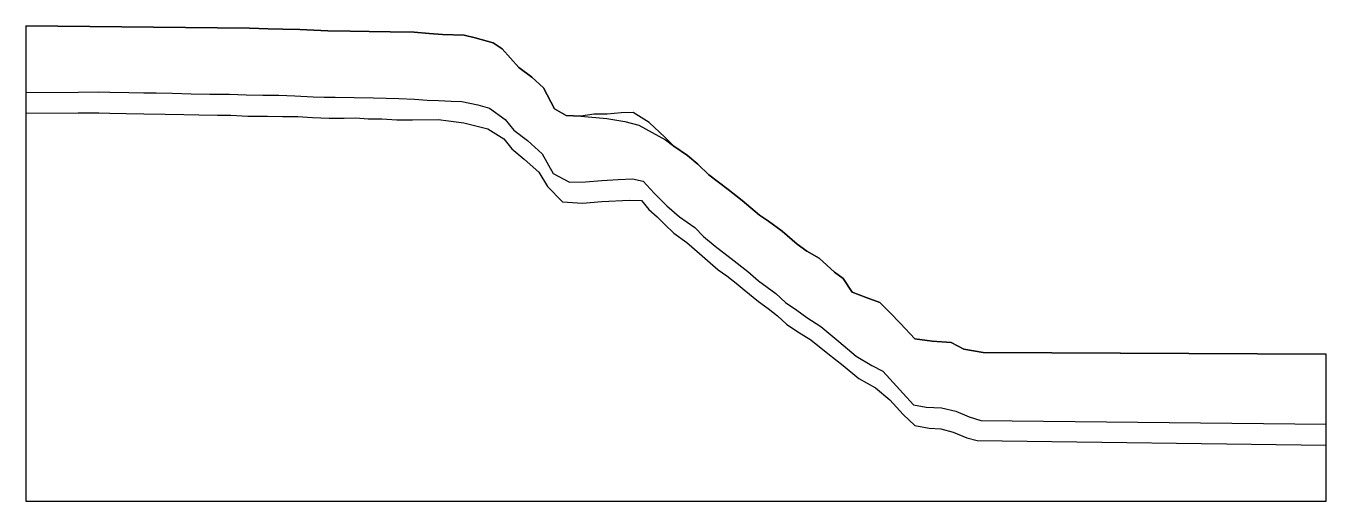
# Model space of a CAD drawing. Extents: x 0 to 186, y -1 to 67.
import ezdxf

# ---------------------------------------------------------------- set-up
doc = ezdxf.new("R2010")
doc.units = 0

msp = doc.modelspace()

# ---------------------------------------------------------------- linework, layer by layer
at = {"layer": 'EXTERNAL', "color": 6}
msp.add_lwpolyline([(186, -1), (186, 7), (186, 10), (186, 20), (136.95, 20.27), (134.18, 20.76), (132.38, 21.69), (129.65, 21.9), (127.16, 22.23), (125.12, 24.39), (123.59, 25.99), (122.16, 27.43), (120.2, 28.15), (118.21, 28.89), (116.94, 30.86), (115.69, 31.76), (113.46, 33.75), (111.71, 34.75), (110.32, 35.76), (108.17, 37.65), (106.23, 39.04), (104.94, 39.94), (102.46, 42.02), (100.44, 43.6), (97.71, 45.71), (96.14, 47.24), (94.66, 48.46), (92.67, 49.82), (91.39, 51.07), (89.14, 53.19), (86.86, 54.6), (85.14, 54.58), (83.13, 54.37), (81.27, 54.37), (79.38, 54.07), (77.29, 54.19), (75.62, 55.16), (74.05, 58.13), (72.39, 59.66), (70.52, 61.04), (68.12, 63.71), (66.82, 64.58), (64.28, 65.31), (62.69, 65.68), (59.61, 65.8), (57.66, 65.92), (55.55, 66.1), (52.08, 66.18), (49.12, 66.2), (46.36, 66.27), (43.2, 66.33), (39.17, 66.5), (36.74, 66.53), (34.65, 66.58), (31.97, 66.69), (0, 67), (0, 57.5), (0, 54.5), (0, -1), (186, -1)], dxfattribs=at)
at = {"layer": 'MATERIAL', "color": 3}
for points in [[(0, 57.5), (7.46, 57.55), (10.44, 57.56), (12.01, 57.53), (14.71, 57.49), (16.86, 57.44), (18.6, 57.45), (20.92, 57.37), (23.63, 57.27), (26.31, 57.26), (29.1, 57.26), (31.5, 57.15), (33.9, 57.1), (36.16, 57.09), (38.47, 57), (41.08, 56.87), (42.66, 56.83), (44.23, 56.79), (46.94, 56.75), (49.7, 56.71), (53.34, 56.61), (55.57, 56.53), (57.4, 56.4), (59.02, 56.32), (60.81, 56.26), (62.36, 56.19), (64.63, 55.7), (66.33, 55.24), (68.54, 53.59), (69.8, 52.1), (71.73, 50.62), (73.87, 48.7), (75.43, 45.88), (77.78, 44.66), (80.06, 44.67), (82.38, 44.88), (84.71, 45.02), (86.77, 45.1), (88.28, 44.78), (89.86, 43.09), (91.7, 41.25), (93.52, 39.7), (95.7, 38.13), (96.93, 36.86), (98.58, 35.49), (100.91, 33.73), (103.27, 31.85), (104.79, 30.54), (107.27, 28.7), (108.65, 27.41), (110.28, 26.3), (111.72, 25.27), (113.73, 23.98), (116.3, 21.82), (118.78, 19.73), (121.04, 18.41), (122.57, 17.6), (123.59, 16.49), (125.51, 14.38), (126.98, 12.79), (128.81, 12.42), (131.01, 12.35), (133.03, 11.87), (134.94, 11.05), (136.62, 10.53), (186, 10)], [(0, 54.5), (7.46, 54.55), (10.44, 54.56), (12.01, 54.53), (14.31, 54.48), (16.86, 54.44), (19.92, 54.37), (22.58, 54.32), (24.71, 54.28), (27.38, 54.25), (29.29, 54.23), (31.75, 54.11), (34.54, 54.07), (36.68, 54.03), (38.89, 54.05), (41, 53.89), (43.37, 53.82), (45.5, 53.81), (47.17, 53.87), (48.96, 53.71), (50.92, 53.7), (53.08, 53.56), (55.32, 53.55), (58.98, 53.62)], [(58.98, 53.62), (60.47, 53.44), (62.63, 53.13)], [(62.63, 53.13), (66.1, 52.3), (68.36, 50.84), (69.51, 49.42), (71.26, 47.95), (73.37, 46.07), (74.63, 44), (76.78, 41.83), (79.6, 41.66), (82.38, 41.88), (86.37, 42.06), (88.04, 42.02), (89.11, 40.75), (90.31, 39.66), (91.39, 38.57), (92.67, 37.32), (94.56, 36), (96.38, 34.44), (99.02, 32.11), (100.26, 31.24), (101.6, 30.19), (102.77, 29.24), (104.79, 27.54), (106.2, 26.56), (107.54, 25.49), (108.81, 24.31), (110.28, 23.3), (112.3, 22.09), (114.7, 20.11), (116.9, 18.39), (119.16, 16.54), (121.53, 15.18), (123.59, 13.49), (125.51, 11.38), (127.19, 9.8), (129.23, 9.41), (130.91, 9.34), (132.64, 8.86), (134.6, 8.06), (136.11, 7.66), (186, 7)]]:
    msp.add_lwpolyline(points, dxfattribs=at)
at = {"layer": 'WATER_TABLE', "color": 5}
msp.add_lwpolyline([(0, 67), (31.97, 66.69), (34.65, 66.58), (36.74, 66.53), (39.17, 66.5), (43.2, 66.33), (46.36, 66.27), (49.12, 66.2), (52.08, 66.18), (55.55, 66.1), (57.66, 65.92), (59.61, 65.8), (62.69, 65.68), (64.28, 65.31), (66.82, 64.58), (68.12, 63.71), (70.52, 61.04), (72.39, 59.66), (74.05, 58.13), (75.62, 55.16), (77.29, 54.19), (79.38, 54.07), (83.12, 53.77), (85.66, 53.35), (87.66, 52.79), (89.58, 51.77), (91.5, 50.68), (92.67, 49.82), (94.66, 48.46), (96.14, 47.24), (97.71, 45.71), (100.44, 43.6), (102.46, 42.02), (104.94, 39.94), (106.23, 39.04), (108.17, 37.65), (110.32, 35.76), (111.71, 34.75), (113.46, 33.75), (115.69, 31.76), (116.94, 30.86), (118.21, 28.89), (120.2, 28.15), (122.16, 27.43), (123.59, 25.99), (125.12, 24.39), (127.16, 22.23), (129.65, 21.9), (132.38, 21.69), (134.18, 20.76), (136.95, 20.27), (186, 20)], dxfattribs=at)

doc.saveas('drawing.dxf')
